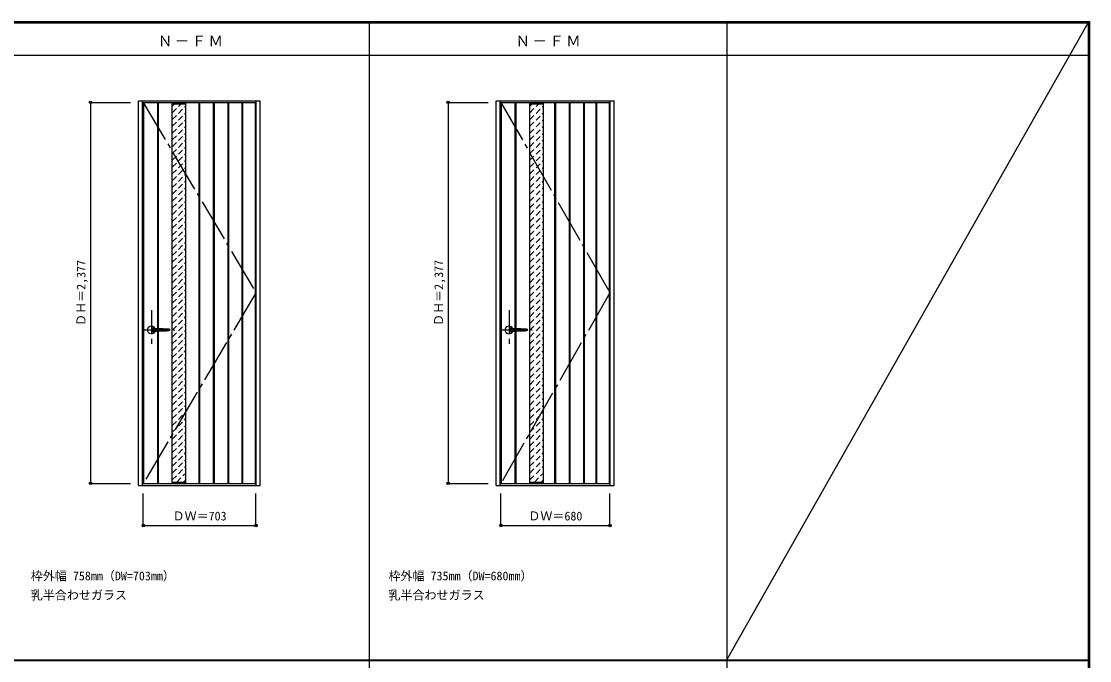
# Model space of a CAD drawing. Units: millimetres, scale not verified. Extents: x -6000 to 5700, y -4307 to 4175.
# Drawn here: x -966 to 5700, y 186 to 4175 of the extents above; entities that cross this region are included whole.
import ezdxf
from ezdxf.enums import TextEntityAlignment as Align

# ---------------------------------------------------------------- set-up
doc = ezdxf.new("R2010")
doc.units = ezdxf.units.MM
doc.header["$LTSCALE"] = 30
doc.header["$PDMODE"] = 32
doc.header["$PDSIZE"] = 15
for name, pattern in [('CHAIN1', [8, 5, -1, 1, -1]), ('CHAIN2', [12, 9, -1, 1, -1]), ('DASHED1', [1.8, 1.2, -0.6])]:
    doc.linetypes.add(name, pattern=pattern)
for name, color, linetype in [('0-1_通り芯', 4, 'CHAIN1'), ('0-2_扉', 3, 'Continuous'), ('0-3_仕上げ', 3, 'Continuous'), ('0-4_枠', 3, 'Continuous'), ('0-7', 7, 'CHAIN2'), ('0-A_文字', 7, 'Continuous'), ('0-B_寸法', 7, 'Continuous'), ('0-C_ハッチ', 4, 'DASHED1'), ('F-1_枠', 6, 'Continuous'), ('F-A_文字', 7, 'Continuous')]:
    doc.layers.add(name, color=color, linetype=linetype)
doc.layers.add('0-5_レバー', color=7, linetype='Continuous', lineweight=18)
doc.styles.add('ＭＳ ゴシック', font='')
doc.styles.get('ＭＳ ゴシック').set_extended_font_data('MS Gothic')

msp = doc.modelspace()

# ---------------------------------------------------------------- linework, layer by layer
at = {"layer": '0-1_通り芯'}
for p, q in [((-154.2, 2373.75), (-154.2, 2163.75)), ((2077.4, 2373.75), (2077.4, 2163.75)), ((-199.2, 2249.75), (-9.2, 2249.75)), ((2032.4, 2249.75), (2222.4, 2249.75))]:
    msp.add_line(p, q, dxfattribs=at)
at = {"layer": '0-2_扉'}
for p, q in [((497.8, 1292.25), (497.8, 3669.25)), ((2026.4, 1292.25), (2026.4, 3669.25)), ((2026.4, 3669.25), (2706.4, 3669.25)), ((2706.4, 1292.25), (2706.4, 3669.25)), ((-205.2, 1292.25), (497.8, 1292.25)), ((2026.4, 1292.25), (2706.4, 1292.25))]:
    msp.add_line(p, q, dxfattribs=at)
msp.add_lwpolyline([(-205.2, 1292.25), (-205.2, 3669.25), (497.8, 3669.25)], dxfattribs=at)
at = {"layer": '0-3_仕上げ'}
for p, q in [((-202.2, 1292.25), (-202.2, 3669.25)), ((-115.2, 2258.48), (-115.2, 3669.25)), ((-110.2, 2258.37), (-110.2, 3669.25)), ((143.8, 1292.25), (143.8, 3669.25)), ((148.8, 1292.25), (148.8, 3669.25)), ((233.8, 1292.25), (233.8, 3669.25)), ((238.8, 1292.25), (238.8, 3669.25)), ((323.8, 1292.25), (323.8, 3669.25)), ((328.8, 1292.25), (328.8, 3669.25)), ((411.8, 1292.25), (411.8, 3669.25)), ((416.8, 1292.25), (416.8, 3669.25)), ((494.8, 1292.25), (494.8, 3669.25)), ((2029.4, 1292.25), (2029.4, 3669.25)), ((2116.4, 2258.48), (2116.4, 3669.25)), ((2121.4, 2258.37), (2121.4, 3669.25)), ((2363.9, 1292.25), (2363.9, 3669.25)), ((2368.9, 1292.25), (2368.9, 3669.25)), ((2453.9, 1292.25), (2453.9, 3669.25)), ((2458.9, 1292.25), (2458.9, 3669.25)), ((2543.9, 1292.25), (2543.9, 3669.25)), ((2548.9, 1292.25), (2548.9, 3669.25)), ((2620.4, 1292.25), (2620.4, 3669.25)), ((2625.4, 1292.25), (2625.4, 3669.25)), ((2703.4, 1292.25), (2703.4, 3669.25)), ((-115.2, 1292.25), (-115.2, 2240.87)), ((-110.2, 1292.25), (-110.2, 2240.97)), ((2116.4, 1292.25), (2116.4, 2240.87)), ((2121.4, 1292.25), (2121.4, 2240.97))]:
    msp.add_line(p, q, dxfattribs=at)
at = {"layer": '0-3_仕上げ', "color": 7}
for p, q in [((-24.2, 1292.25), (-24.2, 3669.25)), ((60.8, 1292.25), (60.8, 3669.25)), ((2207.4, 1292.25), (2207.4, 3669.25)), ((2292.4, 1292.25), (2292.4, 3669.25)), ((-24.2, 3661.25), (60.8, 3661.25)), ((2207.4, 3661.25), (2292.4, 3661.25)), ((-24.2, 1300.25), (60.8, 1300.25)), ((2207.4, 1300.25), (2292.4, 1300.25))]:
    msp.add_line(p, q, dxfattribs=at)
at = {"layer": '0-4_枠'}
for p, q in [((-234.2, 1279.25), (-234.2, 3679.25)), ((-234.2, 3679.25), (523.8, 3679.25)), ((-210.2, 1279.25), (-210.2, 3679.25)), ((499.8, 1279.25), (499.8, 3679.25)), ((523.8, 1279.25), (523.8, 3679.25)), ((1997.4, 1279.25), (1997.4, 3679.25)), ((1997.4, 3679.25), (2732.4, 3679.25)), ((2021.4, 1279.25), (2021.4, 3679.25)), ((2708.4, 1279.25), (2708.4, 3679.25)), ((2732.4, 1279.25), (2732.4, 3679.25)), ((-234.2, 1279.25), (523.8, 1279.25)), ((1997.4, 1279.25), (2732.4, 1279.25))]:
    msp.add_line(p, q, dxfattribs=at)
at = {"layer": '0-5_レバー'}
for p, q in [((-154.2, 2254.75), (-148.01, 2254.73)), ((-134.63, 2244.91), (-154.2, 2244.75)), ((-151.49, 2262.66), (-151.7, 2261.97)), ((-151.7, 2261.97), (-151.7, 2261.93)), ((-151.7, 2237.57), (-151.7, 2237.53)), ((-151.7, 2237.53), (-151.39, 2236.7)), ((-151.69, 2261.83), (-151.67, 2261.95)), ((-151.56, 2261.44), (-151.69, 2261.83)), ((-151.68, 2237.73), (-151.52, 2238.12)), ((-151.68, 2237.59), (-151.68, 2237.73)), ((-151.21, 2261), (-151.56, 2261.44)), ((-151.52, 2238.12), (-151.16, 2238.55)), ((-150.92, 2263.26), (-151.49, 2262.66)), ((-151.39, 2236.7), (-150.19, 2235.84)), ((-150.63, 2260.52), (-151.21, 2261)), ((-151.16, 2238.55), (-150.55, 2239.02)), ((-149.98, 2263.75), (-150.92, 2263.26)), ((-149.84, 2260.06), (-150.63, 2260.52)), ((-150.55, 2239.02), (-149.72, 2239.49)), ((-150.19, 2235.84), (-149.3, 2235.57)), ((-148.74, 2264.02), (-149.98, 2263.75)), ((-148.86, 2259.64), (-149.84, 2260.06)), ((-149.72, 2239.49), (-148.68, 2239.89)), ((-149.3, 2235.57), (-148.19, 2235.45)), ((-147.73, 2259.31), (-148.86, 2259.64)), ((-148.47, 2264.04), (-148.74, 2264.02)), ((-148.68, 2239.89), (-147.46, 2240.22)), ((-148.19, 2264.05), (-148.47, 2264.04)), ((-148.01, 2254.73), (-135.63, 2254.61)), ((-146.47, 2259.06), (-147.73, 2259.31)), ((-147.46, 2240.22), (-146.11, 2240.43)), ((-146, 2259.02), (-146.47, 2259.06)), ((-146.11, 2240.43), (-145.76, 2240.46)), ((-135.63, 2254.61), (-123.26, 2254.38)), ((-135.28, 2240.76), (-134.17, 2240.67)), ((-135.28, 2240.76), (-135.28, 2240.76)), ((-115.06, 2245.28), (-134.63, 2244.91)), ((-134.17, 2240.66), (-127.41, 2240.71)), ((-130.32, 2258.7), (-134.15, 2258.74)), ((-125.53, 2258.64), (-130.32, 2258.7)), ((-127.41, 2240.71), (-119.7, 2240.8)), ((-121.41, 2258.58), (-125.53, 2258.64)), ((-123.26, 2254.38), (-83.98, 2253.61)), ((-117.96, 2258.53), (-121.41, 2258.58)), ((-119.7, 2240.8), (-112.7, 2240.92)), ((-115.19, 2258.48), (-117.96, 2258.53)), ((-112.72, 2258.43), (-115.19, 2258.48)), ((-75.93, 2246.04), (-115.06, 2245.28)), ((-110.2, 2258.37), (-112.72, 2258.43)), ((-112.7, 2240.92), (-106.41, 2241.05)), ((-102.55, 2258.19), (-110.2, 2258.37)), ((-106.41, 2241.05), (-100.82, 2241.19)), ((-94.79, 2257.98), (-102.55, 2258.19)), ((-100.82, 2241.19), (-95.95, 2241.32)), ((-95.95, 2241.32), (-91.66, 2241.45)), ((-86.86, 2257.75), (-94.79, 2257.98)), ((-91.66, 2241.45), (-86.03, 2241.62)), ((-83.61, 2257.65), (-86.86, 2257.75)), ((-86.03, 2241.62), (-79.45, 2241.85)), ((-83.98, 2253.61), (-44.7, 2252.85)), ((-80.24, 2257.54), (-83.61, 2257.65)), ((-77.07, 2257.43), (-80.24, 2257.54)), ((-79.45, 2241.85), (-71.93, 2242.12)), ((-74.39, 2257.34), (-77.07, 2257.43)), ((-50.95, 2246.53), (-75.93, 2246.04)), ((-72.2, 2257.27), (-74.39, 2257.34)), ((-69.87, 2257.19), (-72.2, 2257.27)), ((-71.93, 2242.12), (-65.67, 2242.36)), ((-66.57, 2257.07), (-69.87, 2257.19)), ((-62.6, 2256.93), (-66.57, 2257.07)), ((-65.67, 2242.36), (-58.88, 2242.63)), ((-58.69, 2256.79), (-62.6, 2256.93)), ((-58.88, 2242.63), (-51.56, 2242.93)), ((-52.66, 2256.57), (-58.69, 2256.79)), ((-49.26, 2256.45), (-52.66, 2256.57)), ((-51.56, 2242.93), (-47.7, 2243.09)), ((-44.7, 2246.65), (-50.95, 2246.53)), ((-47.21, 2256.37), (-49.26, 2256.45)), ((-47.7, 2243.09), (-46.91, 2243.13)), ((-46.01, 2256.32), (-47.21, 2256.37)), ((-46.91, 2243.13), (-46.11, 2243.16)), ((-46.11, 2243.16), (-45.31, 2243.2)), ((-45.33, 2256.29), (-46.01, 2256.32)), ((-44.94, 2256.28), (-45.33, 2256.29)), ((-45.31, 2243.2), (-44.51, 2243.23)), ((-44.72, 2256.27), (-44.94, 2256.28)), ((-44.6, 2256.26), (-44.72, 2256.27)), ((-44.45, 2256.26), (-44.6, 2256.26)), ((-44.51, 2243.23), (-44.15, 2243.31)), ((-44.44, 2256.26), (-44.45, 2256.26)), ((-44.44, 2256.26), (-44.44, 2256.26)), ((-44.43, 2256.26), (-44.44, 2256.26)), ((-44.42, 2256.26), (-44.43, 2256.26)), ((-43.44, 2256.14), (-44.42, 2256.26)), ((2077.4, 2254.75), (2083.59, 2254.73)), ((2096.97, 2244.91), (2077.4, 2244.75)), ((2080.11, 2262.66), (2079.9, 2261.97)), ((2079.9, 2261.97), (2079.9, 2261.93)), ((2079.91, 2237.57), (2079.9, 2237.53)), ((2079.9, 2237.53), (2080.21, 2236.7)), ((2079.91, 2261.83), (2079.93, 2261.95)), ((2080.04, 2261.44), (2079.91, 2261.83)), ((2079.92, 2237.73), (2080.08, 2238.12)), ((2079.92, 2237.59), (2079.92, 2237.73)), ((2080.39, 2261), (2080.04, 2261.44)), ((2080.08, 2238.12), (2080.44, 2238.55)), ((2080.68, 2263.26), (2080.11, 2262.66)), ((2080.21, 2236.7), (2081.41, 2235.84)), ((2080.97, 2260.52), (2080.39, 2261)), ((2080.44, 2238.55), (2081.05, 2239.02)), ((2081.62, 2263.75), (2080.68, 2263.26)), ((2081.76, 2260.06), (2080.97, 2260.52)), ((2081.05, 2239.02), (2081.88, 2239.49)), ((2081.41, 2235.84), (2082.3, 2235.57)), ((2082.86, 2264.02), (2081.62, 2263.75)), ((2082.74, 2259.64), (2081.76, 2260.06)), ((2081.88, 2239.49), (2082.92, 2239.89)), ((2082.3, 2235.57), (2083.41, 2235.45)), ((2083.87, 2259.31), (2082.74, 2259.64)), ((2083.13, 2264.04), (2082.86, 2264.02)), ((2082.92, 2239.89), (2084.14, 2240.22)), ((2083.41, 2264.05), (2083.13, 2264.04)), ((2083.59, 2254.73), (2095.97, 2254.61)), ((2085.13, 2259.06), (2083.87, 2259.31)), ((2084.14, 2240.22), (2085.49, 2240.43)), ((2085.6, 2259.02), (2085.13, 2259.06)), ((2085.49, 2240.43), (2085.84, 2240.46)), ((2095.97, 2254.61), (2108.34, 2254.38)), ((2096.32, 2240.76), (2097.43, 2240.67)), ((2096.32, 2240.76), (2096.32, 2240.76)), ((2116.54, 2245.28), (2096.97, 2244.91)), ((2097.43, 2240.66), (2104.19, 2240.71)), ((2101.28, 2258.7), (2097.45, 2258.74)), ((2106.07, 2258.64), (2101.28, 2258.7)), ((2104.19, 2240.71), (2111.9, 2240.8)), ((2110.19, 2258.58), (2106.07, 2258.64)), ((2108.34, 2254.38), (2147.62, 2253.61)), ((2113.64, 2258.53), (2110.19, 2258.58)), ((2111.9, 2240.8), (2118.9, 2240.92)), ((2116.41, 2258.48), (2113.64, 2258.53)), ((2118.88, 2258.43), (2116.41, 2258.48)), ((2155.67, 2246.04), (2116.54, 2245.28)), ((2121.4, 2258.37), (2118.88, 2258.43)), ((2118.9, 2240.92), (2125.19, 2241.05)), ((2129.05, 2258.19), (2121.4, 2258.37)), ((2125.19, 2241.05), (2130.78, 2241.19)), ((2136.81, 2257.98), (2129.05, 2258.19)), ((2130.78, 2241.19), (2135.65, 2241.32)), ((2135.65, 2241.32), (2139.94, 2241.45)), ((2144.74, 2257.75), (2136.81, 2257.98)), ((2139.94, 2241.45), (2145.57, 2241.62)), ((2147.99, 2257.65), (2144.74, 2257.75)), ((2145.57, 2241.62), (2152.15, 2241.85)), ((2147.62, 2253.61), (2186.9, 2252.85)), ((2151.36, 2257.54), (2147.99, 2257.65)), ((2154.53, 2257.43), (2151.36, 2257.54)), ((2152.15, 2241.85), (2159.67, 2242.12)), ((2157.21, 2257.34), (2154.53, 2257.43)), ((2180.65, 2246.53), (2155.67, 2246.04)), ((2159.4, 2257.27), (2157.21, 2257.34)), ((2161.73, 2257.19), (2159.4, 2257.27)), ((2159.67, 2242.12), (2165.93, 2242.36)), ((2165.04, 2257.07), (2161.73, 2257.19)), ((2169, 2256.93), (2165.04, 2257.07)), ((2165.93, 2242.36), (2172.72, 2242.63)), ((2172.91, 2256.79), (2169, 2256.93)), ((2172.72, 2242.63), (2180.04, 2242.93)), ((2178.94, 2256.57), (2172.91, 2256.79)), ((2182.34, 2256.45), (2178.94, 2256.57)), ((2180.04, 2242.93), (2183.9, 2243.09)), ((2186.9, 2246.65), (2180.65, 2246.53)), ((2184.39, 2256.37), (2182.34, 2256.45)), ((2183.9, 2243.09), (2184.69, 2243.13)), ((2185.59, 2256.32), (2184.39, 2256.37)), ((2184.69, 2243.13), (2185.49, 2243.16)), ((2185.49, 2243.16), (2186.29, 2243.2)), ((2186.27, 2256.29), (2185.59, 2256.32)), ((2186.66, 2256.28), (2186.27, 2256.29)), ((2186.29, 2243.2), (2187.09, 2243.23)), ((2186.88, 2256.27), (2186.66, 2256.28)), ((2187, 2256.26), (2186.88, 2256.27)), ((2187.15, 2256.26), (2187, 2256.26)), ((2187.09, 2243.23), (2187.45, 2243.31)), ((2187.16, 2256.26), (2187.15, 2256.26)), ((2187.16, 2256.26), (2187.16, 2256.26)), ((2187.17, 2256.26), (2187.16, 2256.26)), ((2187.18, 2256.26), (2187.17, 2256.26)), ((2188.16, 2256.14), (2187.18, 2256.26))]:
    msp.add_line(p, q, dxfattribs=at)
for centre, radius, start, end in [((-154.2, 2249.75), 25.5, 20.65289, 180), ((-154.2, 2249.75), 24.5, 21.45788, 180), ((-154.24, 2249.78), 24.13, 21.74691, 180.06246), ((2077.4, 2249.75), 25.5, 20.65289, 180), ((2077.4, 2249.75), 24.5, 21.45788, 180), ((2077.36, 2249.78), 24.13, 21.74691, 180.06246), ((-154.2, 2249.75), 25.5, 180, 339.38299), ((-154.2, 2249.75), 24.5, 180, 338.14759), ((-154.2, 2249.75), 24.16, 180.00292, 337.94526), ((-147.47, 2249.99), 14.08, 37.43737, 92.89357), ((-147.29, 2249.12), 13.7, 266.26788, 322.96576), ((-139.51, 2293.58), 35.2, 259.51273, 276.96545), ((-139.65, 2205.37), 35.66, 82.96562, 100.12928), ((-145.91, 2239.98), 0.496, 81.66889, 90.94808), ((-145.9, 2259.36), 0.39, 267.80806, 279.08175), ((-134.15, 2252.33), 6.4, 89.95212, 99.74092), ((-44.7, 2249.75), 3.1, 270.02061, 89.97939), ((-44.63, 2249.76), 6.5, 272.06877, 78.4031), ((-44.45, 2251.32), 4.94, 76.59295, 86.35351), ((2077.4, 2249.75), 25.5, 180, 339.38299), ((2077.4, 2249.75), 24.5, 180, 338.14759), ((2077.4, 2249.75), 24.16, 180.00292, 337.94526), ((2084.13, 2249.99), 14.08, 37.43737, 92.89357), ((2084.31, 2249.12), 13.7, 266.26788, 322.96576), ((2092.09, 2293.58), 35.2, 259.51273, 276.96545), ((2091.95, 2205.37), 35.66, 82.96562, 100.12928), ((2085.69, 2239.98), 0.496, 81.66889, 90.94808), ((2085.7, 2259.36), 0.39, 267.80806, 279.08175), ((2097.45, 2252.33), 6.4, 89.95212, 99.74092), ((2186.9, 2249.75), 3.1, 270.02061, 89.97939), ((2186.97, 2249.76), 6.5, 272.06877, 78.4031), ((2187.15, 2251.32), 4.94, 76.59295, 86.35351)]:
    msp.add_arc(centre, radius, start, end, dxfattribs=at)
at = {"layer": '0-7'}
for points in [[(-205.2, 3669.25), (497.8, 2480.75), (-205.2, 1292.25)], [(2026.4, 3669.25), (2706.4, 2480.75), (2026.4, 1292.25)]]:
    msp.add_lwpolyline(points, dxfattribs=at)
at = {"layer": '0-B_寸法', "color": 4}
for p, q in [((-534.2, 3669.25), (-284.2, 3669.25)), ((-534.2, 3669.25), (-534.2, 1292.25)), ((1697.4, 3669.25), (1947.4, 3669.25)), ((1697.4, 3669.25), (1697.4, 1292.25)), ((-534.2, 1292.25), (-284.2, 1292.25)), ((1697.4, 1292.25), (1947.4, 1292.25)), ((-205.2, 1029.25), (-205.2, 1229.25)), ((497.8, 1029.25), (497.8, 1229.25)), ((2026.4, 1029.25), (2026.4, 1229.25)), ((2706.4, 1029.25), (2706.4, 1229.25)), ((-205.2, 1029.25), (497.8, 1029.25)), ((2026.4, 1029.25), (2706.4, 1029.25))]:
    msp.add_line(p, q, dxfattribs=at)
at = {"layer": '0-B_寸法'}
for p in [(-534.2, 3669.25), (1697.4, 3669.25), (-534.2, 1292.25), (1697.4, 1292.25), (-205.2, 1029.25), (497.8, 1029.25), (2026.4, 1029.25), (2706.4, 1029.25)]:
    msp.add_point(p, dxfattribs=at)
at = {"layer": '0-C_ハッチ'}
for p, q in [((-24.2, 3605.06), (31.99, 3661.25)), ((-24.2, 3647.48), (-10.43, 3661.25)), ((-24.2, 3562.63), (60.8, 3647.63)), ((-24.2, 3520.2), (60.8, 3605.2)), ((2207.4, 3605.06), (2263.59, 3661.25)), ((2207.4, 3647.48), (2221.17, 3661.25)), ((2207.4, 3562.63), (2292.4, 3647.63)), ((2207.4, 3520.2), (2292.4, 3605.2)), ((-24.2, 3477.78), (60.8, 3562.78)), ((2207.4, 3477.78), (2292.4, 3562.78)), ((-24.2, 3435.35), (60.8, 3520.35)), ((-24.2, 3392.93), (60.8, 3477.93)), ((2207.4, 3435.35), (2292.4, 3520.35)), ((2207.4, 3392.93), (2292.4, 3477.93)), ((-24.2, 3350.5), (60.8, 3435.5)), ((2207.4, 3350.5), (2292.4, 3435.5)), ((-24.2, 3308.07), (60.8, 3393.07)), ((-24.2, 3265.65), (60.8, 3350.65)), ((2207.4, 3308.07), (2292.4, 3393.07)), ((2207.4, 3265.65), (2292.4, 3350.65)), ((-24.2, 3223.22), (60.8, 3308.22)), ((2207.4, 3223.22), (2292.4, 3308.22)), ((-24.2, 3180.79), (60.8, 3265.79)), ((-24.2, 3138.37), (60.8, 3223.37)), ((2207.4, 3180.79), (2292.4, 3265.79)), ((2207.4, 3138.37), (2292.4, 3223.37)), ((-24.2, 3095.94), (60.8, 3180.94)), ((-24.2, 3053.51), (60.8, 3138.51)), ((2207.4, 3095.94), (2292.4, 3180.94)), ((2207.4, 3053.51), (2292.4, 3138.51)), ((-24.2, 3011.09), (60.8, 3096.09)), ((2207.4, 3011.09), (2292.4, 3096.09)), ((-24.2, 2968.66), (60.8, 3053.66)), ((-24.2, 2926.23), (60.8, 3011.23)), ((2207.4, 2968.66), (2292.4, 3053.66)), ((2207.4, 2926.23), (2292.4, 3011.23)), ((-24.2, 2883.81), (60.8, 2968.81)), ((2207.4, 2883.81), (2292.4, 2968.81)), ((-24.2, 2841.38), (60.8, 2926.38)), ((-24.2, 2798.96), (60.8, 2883.96)), ((2207.4, 2841.38), (2292.4, 2926.38)), ((2207.4, 2798.96), (2292.4, 2883.96)), ((-24.2, 2756.53), (60.8, 2841.53)), ((2207.4, 2756.53), (2292.4, 2841.53)), ((-24.2, 2714.1), (60.8, 2799.1)), ((-24.2, 2671.68), (60.8, 2756.68)), ((2207.4, 2714.1), (2292.4, 2799.1)), ((2207.4, 2671.68), (2292.4, 2756.68)), ((-24.2, 2629.25), (60.8, 2714.25)), ((-24.2, 2586.82), (60.8, 2671.82)), ((2207.4, 2629.25), (2292.4, 2714.25)), ((2207.4, 2586.82), (2292.4, 2671.82)), ((-24.2, 2544.4), (60.8, 2629.4)), ((2207.4, 2544.4), (2292.4, 2629.4)), ((-24.2, 2501.97), (60.8, 2586.97)), ((-24.2, 2459.54), (60.8, 2544.54)), ((2207.4, 2501.97), (2292.4, 2586.97)), ((2207.4, 2459.54), (2292.4, 2544.54)), ((-24.2, 2417.12), (60.8, 2502.12)), ((2207.4, 2417.12), (2292.4, 2502.12)), ((-24.2, 2374.69), (60.8, 2459.69)), ((-24.2, 2332.27), (60.8, 2417.27)), ((2207.4, 2374.69), (2292.4, 2459.69)), ((2207.4, 2332.27), (2292.4, 2417.27)), ((-24.2, 2289.84), (60.8, 2374.84)), ((2207.4, 2289.84), (2292.4, 2374.84)), ((-24.2, 2247.41), (60.8, 2332.41)), ((-24.2, 2204.99), (60.8, 2289.99)), ((2207.4, 2247.41), (2292.4, 2332.41)), ((2207.4, 2204.99), (2292.4, 2289.99)), ((-24.2, 2162.56), (60.8, 2247.56)), ((-24.2, 2120.13), (60.8, 2205.13)), ((2207.4, 2162.56), (2292.4, 2247.56)), ((2207.4, 2120.13), (2292.4, 2205.13)), ((-24.2, 2077.71), (60.8, 2162.71)), ((2207.4, 2077.71), (2292.4, 2162.71)), ((-24.2, 2035.28), (60.8, 2120.28)), ((-24.2, 1992.85), (60.8, 2077.85)), ((2207.4, 2035.28), (2292.4, 2120.28)), ((2207.4, 1992.85), (2292.4, 2077.85)), ((-24.2, 1950.43), (60.8, 2035.43)), ((2207.4, 1950.43), (2292.4, 2035.43)), ((-24.2, 1908), (60.8, 1993)), ((-24.2, 1865.57), (60.8, 1950.57)), ((2207.4, 1908), (2292.4, 1993)), ((2207.4, 1865.57), (2292.4, 1950.57)), ((-24.2, 1823.15), (60.8, 1908.15)), ((2207.4, 1823.15), (2292.4, 1908.15)), ((-24.2, 1780.72), (60.8, 1865.72)), ((-24.2, 1738.3), (60.8, 1823.3)), ((2207.4, 1780.72), (2292.4, 1865.72)), ((2207.4, 1738.3), (2292.4, 1823.3)), ((-24.2, 1695.87), (60.8, 1780.87)), ((-24.2, 1653.44), (60.8, 1738.44)), ((2207.4, 1695.87), (2292.4, 1780.87)), ((2207.4, 1653.44), (2292.4, 1738.44)), ((-24.2, 1611.02), (60.8, 1696.02)), ((2207.4, 1611.02), (2292.4, 1696.02)), ((-24.2, 1568.59), (60.8, 1653.59)), ((-24.2, 1526.16), (60.8, 1611.16)), ((2207.4, 1568.59), (2292.4, 1653.59)), ((2207.4, 1526.16), (2292.4, 1611.16)), ((-24.2, 1483.74), (60.8, 1568.74)), ((2207.4, 1483.74), (2292.4, 1568.74)), ((-24.2, 1441.31), (60.8, 1526.31)), ((-24.2, 1398.88), (60.8, 1483.88)), ((2207.4, 1441.31), (2292.4, 1526.31)), ((2207.4, 1398.88), (2292.4, 1483.88)), ((-24.2, 1356.46), (60.8, 1441.46)), ((2207.4, 1356.46), (2292.4, 1441.46)), ((-24.2, 1314.03), (60.8, 1399.03)), ((4.45, 1300.25), (60.8, 1356.6)), ((2207.4, 1314.03), (2292.4, 1399.03)), ((2236.05, 1300.25), (2292.4, 1356.6)), ((46.87, 1300.25), (60.8, 1314.18)), ((2278.47, 1300.25), (2292.4, 1314.18))]:
    msp.add_line(p, q, dxfattribs=at)
at = {"layer": 'F-1_枠'}
for p, q in [((-6000, 4175), (5700, 4175)), ((-6000, 4170), (5700, 4170)), ((-6000, 4165), (5700, 4165)), ((1204.8, 4175), (1204.8, -3790)), ((3436.4, 4175), (3436.4, -3790)), ((5690, 4175), (5690, -4205)), ((5695, 4175), (5695, -4205)), ((5700, 4175), (5700, -4205)), ((-6000, 3965), (5700, 3965)), ((-6000, 190.5), (5700, 190.5)), ((-6000, 187.5), (5700, 187.5))]:
    msp.add_line(p, q, dxfattribs=at)
at = {"layer": 'F-A_文字'}
msp.add_line((3436.4, 190.5), (5690, 4165), dxfattribs=at)

# ---------------------------------------------------------------- texts
at = {"layer": '0-A_文字', "style": 'ＭＳ ゴシック'}
for s, p in [('枠外幅 758mm（DW=703mm）', (-906.8, 670.5)), ('枠外幅 735mm（DW=680mm）', (1324.8, 670.5)), ('乳半合わせガラス', (-906.8, 550.5)), ('乳半合わせガラス', (1324.8, 550.5))]:
    msp.add_text(s, height=54.99, dxfattribs=at).set_placement(p, align=Align.BOTTOM_LEFT)
at = {"layer": '0-A_文字', "char_height": 65.98, "attachment_point": 7, "style": 'ＭＳ ゴシック'}
for insert in [(-113.5, 4020), (2118.1, 4020)]:
    msp.add_mtext('\\T1.17;Ｎ－ＦＭ', dxfattribs=dict(at, insert=insert))
at = {"layer": '0-B_寸法', "style": 'ＭＳ ゴシック'}
for p in [(-549.2, 2274.5), (1682.4, 2274.5)]:
    msp.add_text('ＤＨ＝2,377', height=54.99, rotation=90, dxfattribs=at).set_placement(p, align=Align.BOTTOM_LEFT)
for s, p in [('ＤＷ＝703', (-22.45, 1044.25)), ('ＤＷ＝680', (2197.65, 1044.25))]:
    msp.add_text(s, height=54.99, dxfattribs=at).set_placement(p, align=Align.BOTTOM_LEFT)

doc.saveas('drawing.dxf')
